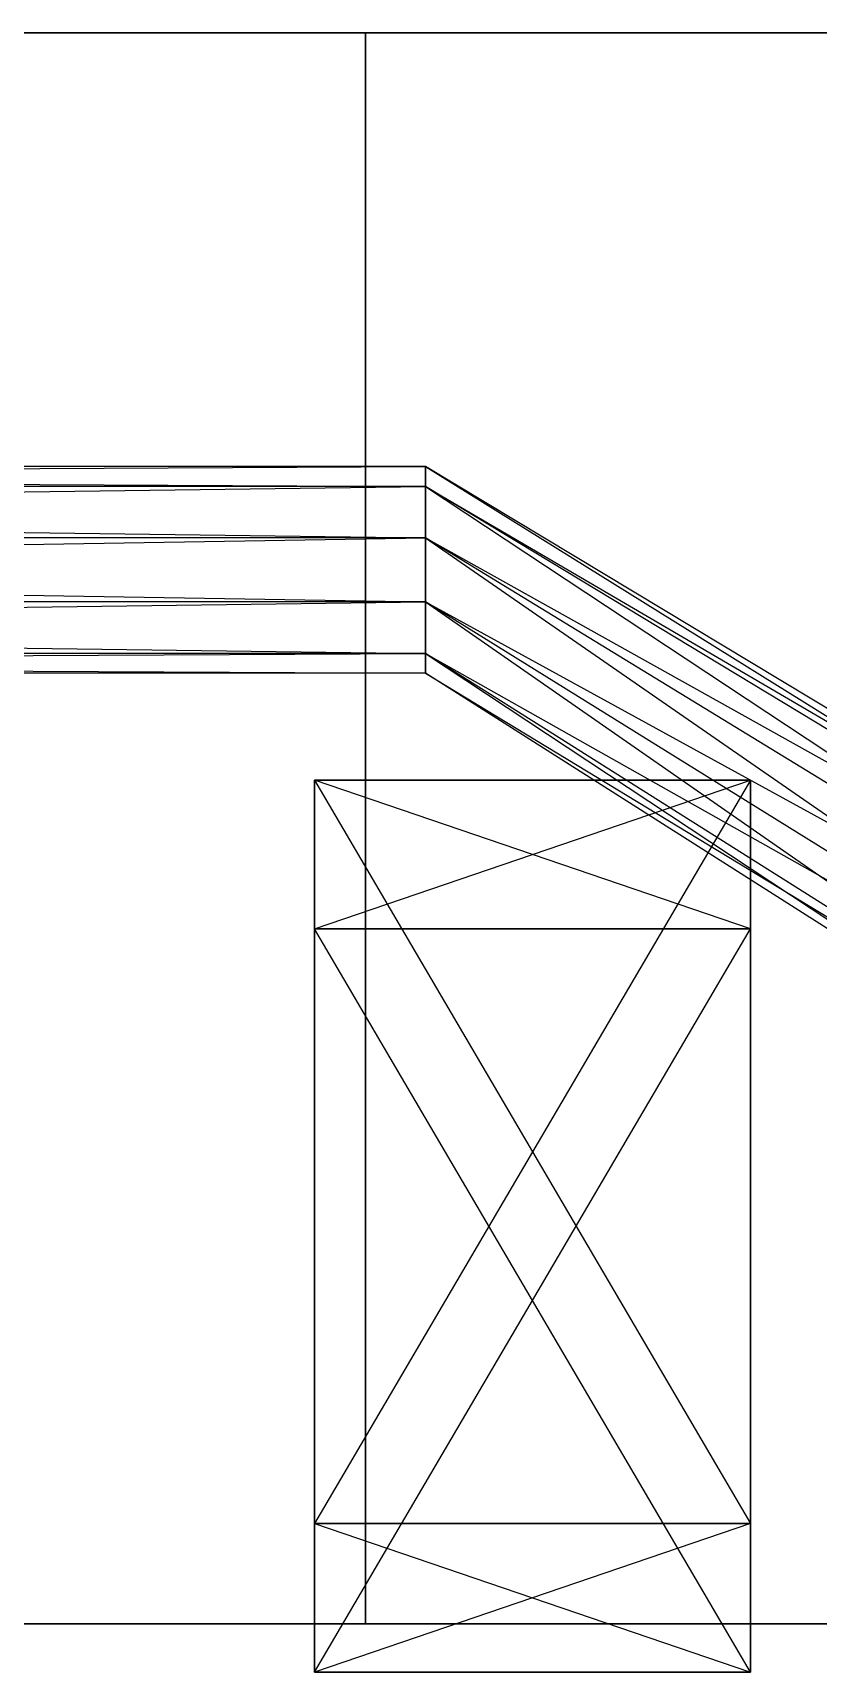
# Model space of a CAD drawing. Extents: x 0 to 4960, y -79 to 258.
# Drawn here: x 3124.6 to 3156.7, y 21.7 to 88.6 of the extents above; entities that cross this region are included whole.
import ezdxf

# ---------------------------------------------------------------- set-up
doc = ezdxf.new("R2010")
doc.units = 0
doc.layers.add('UB3D', color=1, linetype='CONTINUOUS')

msp = doc.modelspace()

# ---------------------------------------------------------------- linework, layer by layer
at = {"layer": 'UB3D', "color": 27}
for points in [[(2941.338583, 23.622047, -3361.023622), (3138.188976, 23.622047, -3361.023622), (3138.188976, 88.582677, -3361.023622), (2941.338583, 88.582677, -3361.023622)], [(3138.188976, 23.622047, -3518.503937), (2941.338583, 23.622047, -3518.503937), (2941.338583, 88.582677, -3518.503937), (3138.188976, 88.582677, -3518.503937)], [(3138.188976, 88.582677, -3518.503937), (3138.188976, 88.582677, -3361.023622), (2941.338583, 88.582677, -3361.023622)], [(3138.188976, 88.582677, -3518.503937), (2941.338583, 88.582677, -3361.023622), (2941.338583, 88.582677, -3518.503937)], [(3138.188976, 88.582677, -3518.503937), (2941.338583, 88.582677, -3518.503937), (3138.188976, 88.582677, -3518.503937)], [(3021.259843, 23.622047, -1301.181102), (3218.110236, 23.622047, -1301.181102), (3218.110236, 88.582677, -1301.181102), (3021.259843, 88.582677, -1301.181102)], [(3218.110236, 23.622047, -1458.661417), (3021.259843, 23.622047, -1458.661417), (3021.259843, 88.582677, -1458.661417), (3218.110236, 88.582677, -1458.661417)], [(3218.110236, 88.582677, -1458.661417), (3218.110236, 88.582677, -1301.181102), (3021.259843, 88.582677, -1301.181102)], [(3218.110236, 88.582677, -1458.661417), (3021.259843, 88.582677, -1301.181102), (3021.259843, 88.582677, -1458.661417)], [(3218.110236, 88.582677, -1458.661417), (3021.259843, 88.582677, -1458.661417), (3218.110236, 88.582677, -1458.661417)], [(3021.259843, 23.622047, -1881.102362), (3218.110236, 23.622047, -1881.102362), (3218.110236, 88.582677, -1881.102362), (3021.259843, 88.582677, -1881.102362)], [(3218.110236, 23.622047, -2038.582677), (3021.259843, 23.622047, -2038.582677), (3021.259843, 88.582677, -2038.582677), (3218.110236, 88.582677, -2038.582677)], [(3218.110236, 88.582677, -2038.582677), (3218.110236, 88.582677, -1881.102362), (3021.259843, 88.582677, -1881.102362)], [(3218.110236, 88.582677, -2038.582677), (3021.259843, 88.582677, -1881.102362), (3021.259843, 88.582677, -2038.582677)], [(3218.110236, 88.582677, -2038.582677), (3021.259843, 88.582677, -2038.582677), (3218.110236, 88.582677, -2038.582677)], [(3138.188976, 23.622047, -3361.023622), (3138.188976, 23.622047, -3518.503937), (3138.188976, 88.582677, -3518.503937), (3138.188976, 88.582677, -3361.023622)], [(2941.338583, 23.622047, -3518.503937), (2941.338583, 23.622047, -3361.023622), (3138.188976, 23.622047, -3361.023622)], [(2941.338583, 23.622047, -3518.503937), (3138.188976, 23.622047, -3361.023622), (3138.188976, 23.622047, -3518.503937)], [(2941.338583, 23.622047, -3518.503937), (3138.188976, 23.622047, -3518.503937), (2941.338583, 23.622047, -3518.503937)], [(3021.259843, 23.622047, -1458.661417), (3021.259843, 23.622047, -1301.181102), (3218.110236, 23.622047, -1301.181102)], [(3021.259843, 23.622047, -1458.661417), (3218.110236, 23.622047, -1301.181102), (3218.110236, 23.622047, -1458.661417)], [(3021.259843, 23.622047, -1458.661417), (3218.110236, 23.622047, -1458.661417), (3021.259843, 23.622047, -1458.661417)], [(3021.259843, 23.622047, -2038.582677), (3021.259843, 23.622047, -1881.102362), (3218.110236, 23.622047, -1881.102362)], [(3021.259843, 23.622047, -2038.582677), (3218.110236, 23.622047, -1881.102362), (3218.110236, 23.622047, -2038.582677)], [(3021.259843, 23.622047, -2038.582677), (3218.110236, 23.622047, -2038.582677), (3021.259843, 23.622047, -2038.582677)]]:
    msp.add_3dface(points, dxfattribs=at)
at = {"layer": 'UB3D', "color": 254}
for points in [[(3140.629921, 70.065157, -1064.629921), (2983.149606, 70.065157, -1064.629921), (3140.629921, 70.870118, -1060)], [(2983.149606, 70.065157, -1064.629921), (3140.629921, 70.870118, -1060), (2983.149606, 70.870118, -1060)], [(3140.629921, 70.870118, -1060), (2983.149606, 70.870118, -1060), (3140.629921, 70.065157, -1055.370079)], [(2983.149606, 70.870118, -1060), (3140.629921, 70.065157, -1055.370079), (2983.149606, 70.065157, -1055.370079)], [(3140.629921, 70.065157, -1064.629921), (3187.874016, 42.423071, -1060), (3140.629921, 70.870118, -1060)], [(3187.874016, 42.423071, -1060), (3140.629921, 70.870118, -1060), (3186.370079, 42.423071, -1055.370079)], [(3140.629921, 70.870118, -1060), (3186.370079, 42.423071, -1055.370079), (3140.629921, 70.065157, -1055.370079)], [(3140.629921, 67.957953, -1067.488189), (2983.149606, 67.957953, -1067.488189), (3140.629921, 70.065157, -1064.629921)], [(2983.149606, 67.957953, -1067.488189), (3140.629921, 70.065157, -1064.629921), (2983.149606, 70.065157, -1064.629921)], [(3140.629921, 70.065157, -1055.370079), (2983.149606, 70.065157, -1055.370079), (3140.629921, 67.957953, -1052.511811)], [(2983.149606, 70.065157, -1055.370079), (3140.629921, 67.957953, -1052.511811), (2983.149606, 67.957953, -1052.511811)], [(3140.629921, 67.957953, -1067.488189), (3186.370079, 42.423071, -1064.629921), (3140.629921, 70.065157, -1064.629921)], [(3186.370079, 42.423071, -1064.629921), (3140.629921, 70.065157, -1064.629921), (3187.874016, 42.423071, -1060)], [(3186.370079, 42.423071, -1055.370079), (3140.629921, 70.065157, -1055.370079), (3182.433071, 42.423071, -1052.511811)], [(3140.629921, 70.065157, -1055.370079), (3182.433071, 42.423071, -1052.511811), (3140.629921, 67.957953, -1052.511811)], [(3140.629921, 65.353465, -1067.488189), (2983.149606, 65.353465, -1067.488189), (3140.629921, 67.957953, -1067.488189)], [(2983.149606, 65.353465, -1067.488189), (3140.629921, 67.957953, -1067.488189), (2983.149606, 67.957953, -1067.488189)], [(3140.629921, 67.957953, -1052.511811), (2983.149606, 67.957953, -1052.511811), (3140.629921, 65.353465, -1052.511811)], [(2983.149606, 67.957953, -1052.511811), (3140.629921, 65.353465, -1052.511811), (2983.149606, 65.353465, -1052.511811)], [(3140.629921, 65.353465, -1067.488189), (3182.433071, 42.423071, -1067.488189), (3140.629921, 67.957953, -1067.488189)], [(3182.433071, 42.423071, -1067.488189), (3140.629921, 67.957953, -1067.488189), (3186.370079, 42.423071, -1064.629921)], [(3182.433071, 42.423071, -1052.511811), (3140.629921, 67.957953, -1052.511811), (3177.566929, 42.423071, -1052.511811)], [(3140.629921, 67.957953, -1052.511811), (3177.566929, 42.423071, -1052.511811), (3140.629921, 65.353465, -1052.511811)], [(3140.629921, 63.246299, -1064.629921), (2983.149606, 63.246299, -1064.629921), (3140.629921, 65.353465, -1067.488189)], [(2983.149606, 63.246299, -1064.629921), (3140.629921, 65.353465, -1067.488189), (2983.149606, 65.353465, -1067.488189)], [(3140.629921, 65.353465, -1052.511811), (2983.149606, 65.353465, -1052.511811), (3140.629921, 63.246299, -1055.370079)], [(2983.149606, 65.353465, -1052.511811), (3140.629921, 63.246299, -1055.370079), (2983.149606, 63.246299, -1055.370079)], [(3140.629921, 63.246299, -1064.629921), (3177.566929, 42.423071, -1067.488189), (3140.629921, 65.353465, -1067.488189)], [(3177.566929, 42.423071, -1067.488189), (3140.629921, 65.353465, -1067.488189), (3182.433071, 42.423071, -1067.488189)], [(3177.566929, 42.423071, -1052.511811), (3140.629921, 65.353465, -1052.511811), (3173.629921, 42.423071, -1055.370079)], [(3140.629921, 65.353465, -1052.511811), (3173.629921, 42.423071, -1055.370079), (3140.629921, 63.246299, -1055.370079)], [(3140.629921, 62.441339, -1060), (2983.149606, 62.441339, -1060), (3140.629921, 63.246299, -1064.629921)], [(2983.149606, 62.441339, -1060), (3140.629921, 63.246299, -1064.629921), (2983.149606, 63.246299, -1064.629921)], [(3140.629921, 63.246299, -1055.370079), (2983.149606, 63.246299, -1055.370079), (3140.629921, 62.441339, -1060)], [(2983.149606, 63.246299, -1055.370079), (3140.629921, 62.441339, -1060), (2983.149606, 62.441339, -1060)], [(3140.629921, 62.441339, -1060), (3173.629921, 42.423071, -1060), (3140.629921, 63.246299, -1064.629921)], [(3173.629921, 42.423071, -1060), (3140.629921, 63.246299, -1064.629921), (3177.566929, 42.423071, -1067.488189)], [(3173.629921, 42.423071, -1055.370079), (3140.629921, 63.246299, -1055.370079), (3172.125984, 42.423071, -1060)], [(3140.629921, 63.246299, -1055.370079), (3172.125984, 42.423071, -1060), (3140.629921, 62.441339, -1060)], [(3172.125984, 42.423071, -1060), (3140.629921, 62.441339, -1060), (3173.629921, 42.423071, -1060)], [(3153.897598, 52.001299, -1322.913386), (3136.102402, 52.001299, -1322.913386), (3153.897598, 58.070866, -1322.913386)], [(3136.102402, 52.001299, -1322.913386), (3153.897598, 58.070866, -1322.913386), (3136.102402, 58.070866, -1322.913386)], [(3153.897598, 58.070866, -1322.913386), (3136.102402, 58.070866, -1322.913386), (3153.897598, 58.070866, -1275.669291)], [(3136.102402, 58.070866, -1322.913386), (3153.897598, 58.070866, -1275.669291), (3136.102402, 58.070866, -1275.669291)], [(3153.897598, 58.070866, -1275.669291), (3136.102402, 58.070866, -1275.669291), (3153.897598, 27.723071, -1275.669291)], [(3136.102402, 58.070866, -1275.669291), (3153.897598, 27.723071, -1275.669291), (3136.102402, 27.723071, -1275.669291)], [(3136.102402, 52.001299, -1283.543307), (3136.102402, 27.723071, -1275.669291), (3136.102402, 58.070866, -1275.669291)], [(3136.102402, 27.723071, -1275.669291), (3136.102402, 58.070866, -1275.669291), (3136.102402, 52.001299, -1283.543307)], [(3136.102402, 58.070866, -1275.669291), (3136.102402, 52.001299, -1283.543307), (3136.102402, 52.001299, -1322.913386)], [(3136.102402, 52.001299, -1283.543307), (3136.102402, 52.001299, -1322.913386), (3136.102402, 58.070866, -1275.669291)], [(3136.102402, 52.001299, -1322.913386), (3136.102402, 58.070866, -1275.669291), (3136.102402, 58.070866, -1322.913386)], [(3136.102402, 58.070866, -1275.669291), (3136.102402, 58.070866, -1322.913386), (3136.102402, 52.001299, -1322.913386)], [(3136.102402, 52.001299, -1437.086614), (3153.897598, 52.001299, -1437.086614), (3136.102402, 58.070866, -1437.086614)], [(3153.897598, 52.001299, -1437.086614), (3136.102402, 58.070866, -1437.086614), (3153.897598, 58.070866, -1437.086614)], [(3136.102402, 58.070866, -1437.086614), (3153.897598, 58.070866, -1437.086614), (3136.102402, 58.070866, -1484.330709)], [(3153.897598, 58.070866, -1437.086614), (3136.102402, 58.070866, -1484.330709), (3153.897598, 58.070866, -1484.330709)], [(3136.102402, 58.070866, -1484.330709), (3153.897598, 58.070866, -1484.330709), (3136.102402, 27.723071, -1484.330709)], [(3153.897598, 58.070866, -1484.330709), (3136.102402, 27.723071, -1484.330709), (3153.897598, 27.723071, -1484.330709)], [(3136.102402, 52.001299, -1476.456693), (3136.102402, 27.723071, -1484.330709), (3136.102402, 58.070866, -1484.330709)], [(3136.102402, 27.723071, -1484.330709), (3136.102402, 58.070866, -1484.330709), (3136.102402, 52.001299, -1476.456693)], [(3136.102402, 58.070866, -1484.330709), (3136.102402, 52.001299, -1476.456693), (3136.102402, 52.001299, -1437.086614)], [(3136.102402, 52.001299, -1476.456693), (3136.102402, 52.001299, -1437.086614), (3136.102402, 58.070866, -1484.330709)], [(3136.102402, 52.001299, -1437.086614), (3136.102402, 58.070866, -1484.330709), (3136.102402, 58.070866, -1437.086614)], [(3136.102402, 58.070866, -1484.330709), (3136.102402, 58.070866, -1437.086614), (3136.102402, 52.001299, -1437.086614)], [(3153.897598, 52.001299, -1902.913386), (3136.102402, 52.001299, -1902.913386), (3153.897598, 58.070866, -1902.913386)], [(3136.102402, 52.001299, -1902.913386), (3153.897598, 58.070866, -1902.913386), (3136.102402, 58.070866, -1902.913386)], [(3153.897598, 58.070866, -1902.913386), (3136.102402, 58.070866, -1902.913386), (3153.897598, 58.070866, -1855.669291)], [(3136.102402, 58.070866, -1902.913386), (3153.897598, 58.070866, -1855.669291), (3136.102402, 58.070866, -1855.669291)], [(3153.897598, 58.070866, -1855.669291), (3136.102402, 58.070866, -1855.669291), (3153.897598, 27.723071, -1855.669291)], [(3136.102402, 58.070866, -1855.669291), (3153.897598, 27.723071, -1855.669291), (3136.102402, 27.723071, -1855.669291)], [(3136.102402, 52.001299, -1863.543307), (3136.102402, 27.723071, -1855.669291), (3136.102402, 58.070866, -1855.669291)], [(3136.102402, 27.723071, -1855.669291), (3136.102402, 58.070866, -1855.669291), (3136.102402, 52.001299, -1863.543307)], [(3136.102402, 58.070866, -1855.669291), (3136.102402, 52.001299, -1863.543307), (3136.102402, 52.001299, -1902.913386)], [(3136.102402, 52.001299, -1863.543307), (3136.102402, 52.001299, -1902.913386), (3136.102402, 58.070866, -1855.669291)], [(3136.102402, 52.001299, -1902.913386), (3136.102402, 58.070866, -1855.669291), (3136.102402, 58.070866, -1902.913386)], [(3136.102402, 58.070866, -1855.669291), (3136.102402, 58.070866, -1902.913386), (3136.102402, 52.001299, -1902.913386)], [(3136.102402, 52.001299, -2017.086614), (3153.897598, 52.001299, -2017.086614), (3136.102402, 58.070866, -2017.086614)], [(3153.897598, 52.001299, -2017.086614), (3136.102402, 58.070866, -2017.086614), (3153.897598, 58.070866, -2017.086614)], [(3136.102402, 58.070866, -2017.086614), (3153.897598, 58.070866, -2017.086614), (3136.102402, 58.070866, -2064.330709)], [(3153.897598, 58.070866, -2017.086614), (3136.102402, 58.070866, -2064.330709), (3153.897598, 58.070866, -2064.330709)], [(3136.102402, 58.070866, -2064.330709), (3153.897598, 58.070866, -2064.330709), (3136.102402, 27.723071, -2064.330709)], [(3153.897598, 58.070866, -2064.330709), (3136.102402, 27.723071, -2064.330709), (3153.897598, 27.723071, -2064.330709)], [(3136.102402, 52.001299, -2056.456693), (3136.102402, 27.723071, -2064.330709), (3136.102402, 58.070866, -2064.330709)], [(3136.102402, 27.723071, -2064.330709), (3136.102402, 58.070866, -2064.330709), (3136.102402, 52.001299, -2056.456693)], [(3136.102402, 58.070866, -2064.330709), (3136.102402, 52.001299, -2056.456693), (3136.102402, 52.001299, -2017.086614)], [(3136.102402, 52.001299, -2056.456693), (3136.102402, 52.001299, -2017.086614), (3136.102402, 58.070866, -2064.330709)], [(3136.102402, 52.001299, -2017.086614), (3136.102402, 58.070866, -2064.330709), (3136.102402, 58.070866, -2017.086614)], [(3136.102402, 58.070866, -2064.330709), (3136.102402, 58.070866, -2017.086614), (3136.102402, 52.001299, -2017.086614)], [(3153.897598, 52.001299, -1283.543307), (3153.897598, 27.723071, -1275.669291), (3153.897598, 58.070866, -1275.669291)], [(3153.897598, 27.723071, -1275.669291), (3153.897598, 58.070866, -1275.669291), (3153.897598, 52.001299, -1283.543307)], [(3153.897598, 58.070866, -1275.669291), (3153.897598, 52.001299, -1283.543307), (3153.897598, 52.001299, -1322.913386)], [(3153.897598, 52.001299, -1283.543307), (3153.897598, 52.001299, -1322.913386), (3153.897598, 58.070866, -1275.669291)], [(3153.897598, 52.001299, -1322.913386), (3153.897598, 58.070866, -1275.669291), (3153.897598, 58.070866, -1322.913386)], [(3153.897598, 58.070866, -1275.669291), (3153.897598, 58.070866, -1322.913386), (3153.897598, 52.001299, -1322.913386)], [(3153.897598, 52.001299, -1476.456693), (3153.897598, 27.723071, -1484.330709), (3153.897598, 58.070866, -1484.330709)], [(3153.897598, 27.723071, -1484.330709), (3153.897598, 58.070866, -1484.330709), (3153.897598, 52.001299, -1476.456693)], [(3153.897598, 58.070866, -1484.330709), (3153.897598, 52.001299, -1476.456693), (3153.897598, 52.001299, -1437.086614)], [(3153.897598, 52.001299, -1476.456693), (3153.897598, 52.001299, -1437.086614), (3153.897598, 58.070866, -1484.330709)], [(3153.897598, 52.001299, -1437.086614), (3153.897598, 58.070866, -1484.330709), (3153.897598, 58.070866, -1437.086614)], [(3153.897598, 58.070866, -1484.330709), (3153.897598, 58.070866, -1437.086614), (3153.897598, 52.001299, -1437.086614)], [(3153.897598, 52.001299, -1863.543307), (3153.897598, 27.723071, -1855.669291), (3153.897598, 58.070866, -1855.669291)], [(3153.897598, 27.723071, -1855.669291), (3153.897598, 58.070866, -1855.669291), (3153.897598, 52.001299, -1863.543307)], [(3153.897598, 58.070866, -1855.669291), (3153.897598, 52.001299, -1863.543307), (3153.897598, 52.001299, -1902.913386)], [(3153.897598, 52.001299, -1863.543307), (3153.897598, 52.001299, -1902.913386), (3153.897598, 58.070866, -1855.669291)], [(3153.897598, 52.001299, -1902.913386), (3153.897598, 58.070866, -1855.669291), (3153.897598, 58.070866, -1902.913386)], [(3153.897598, 58.070866, -1855.669291), (3153.897598, 58.070866, -1902.913386), (3153.897598, 52.001299, -1902.913386)], [(3153.897598, 52.001299, -2056.456693), (3153.897598, 27.723071, -2064.330709), (3153.897598, 58.070866, -2064.330709)], [(3153.897598, 27.723071, -2064.330709), (3153.897598, 58.070866, -2064.330709), (3153.897598, 52.001299, -2056.456693)], [(3153.897598, 58.070866, -2064.330709), (3153.897598, 52.001299, -2056.456693), (3153.897598, 52.001299, -2017.086614)], [(3153.897598, 52.001299, -2056.456693), (3153.897598, 52.001299, -2017.086614), (3153.897598, 58.070866, -2064.330709)], [(3153.897598, 52.001299, -2017.086614), (3153.897598, 58.070866, -2064.330709), (3153.897598, 58.070866, -2017.086614)], [(3153.897598, 58.070866, -2064.330709), (3153.897598, 58.070866, -2017.086614), (3153.897598, 52.001299, -2017.086614)], [(3153.897598, 21.653543, -1283.543307), (3136.102402, 21.653543, -1283.543307), (3153.897598, 52.001299, -1283.543307)], [(3136.102402, 21.653543, -1283.543307), (3153.897598, 52.001299, -1283.543307), (3136.102402, 52.001299, -1283.543307)], [(3153.897598, 52.001299, -1283.543307), (3136.102402, 52.001299, -1283.543307), (3153.897598, 52.001299, -1322.913386)], [(3136.102402, 52.001299, -1283.543307), (3153.897598, 52.001299, -1322.913386), (3136.102402, 52.001299, -1322.913386)], [(3136.102402, 27.723071, -1275.669291), (3136.102402, 21.653543, -1283.543307), (3136.102402, 52.001299, -1283.543307)], [(3136.102402, 21.653543, -1283.543307), (3136.102402, 52.001299, -1283.543307), (3136.102402, 27.723071, -1275.669291)], [(3136.102402, 21.653543, -1476.456693), (3153.897598, 21.653543, -1476.456693), (3136.102402, 52.001299, -1476.456693)], [(3153.897598, 21.653543, -1476.456693), (3136.102402, 52.001299, -1476.456693), (3153.897598, 52.001299, -1476.456693)], [(3136.102402, 52.001299, -1476.456693), (3153.897598, 52.001299, -1476.456693), (3136.102402, 52.001299, -1437.086614)], [(3153.897598, 52.001299, -1476.456693), (3136.102402, 52.001299, -1437.086614), (3153.897598, 52.001299, -1437.086614)], [(3136.102402, 21.653543, -1484.330709), (3136.102402, 21.653543, -1476.456693), (3136.102402, 52.001299, -1476.456693)], [(3136.102402, 21.653543, -1476.456693), (3136.102402, 52.001299, -1476.456693), (3136.102402, 27.723071, -1484.330709)], [(3153.897598, 21.653543, -1863.543307), (3136.102402, 21.653543, -1863.543307), (3153.897598, 52.001299, -1863.543307)], [(3136.102402, 21.653543, -1863.543307), (3153.897598, 52.001299, -1863.543307), (3136.102402, 52.001299, -1863.543307)], [(3153.897598, 52.001299, -1863.543307), (3136.102402, 52.001299, -1863.543307), (3153.897598, 52.001299, -1902.913386)], [(3136.102402, 52.001299, -1863.543307), (3153.897598, 52.001299, -1902.913386), (3136.102402, 52.001299, -1902.913386)], [(3136.102402, 27.723071, -1855.669291), (3136.102402, 21.653543, -1863.543307), (3136.102402, 52.001299, -1863.543307)], [(3136.102402, 21.653543, -1863.543307), (3136.102402, 52.001299, -1863.543307), (3136.102402, 27.723071, -1855.669291)], [(3136.102402, 21.653543, -2056.456693), (3153.897598, 21.653543, -2056.456693), (3136.102402, 52.001299, -2056.456693)], [(3153.897598, 21.653543, -2056.456693), (3136.102402, 52.001299, -2056.456693), (3153.897598, 52.001299, -2056.456693)], [(3136.102402, 52.001299, -2056.456693), (3153.897598, 52.001299, -2056.456693), (3136.102402, 52.001299, -2017.086614)], [(3153.897598, 52.001299, -2056.456693), (3136.102402, 52.001299, -2017.086614), (3153.897598, 52.001299, -2017.086614)], [(3136.102402, 21.653543, -2064.330709), (3136.102402, 21.653543, -2056.456693), (3136.102402, 52.001299, -2056.456693)], [(3136.102402, 21.653543, -2056.456693), (3136.102402, 52.001299, -2056.456693), (3136.102402, 27.723071, -2064.330709)], [(3153.897598, 21.653543, -1275.669291), (3153.897598, 21.653543, -1283.543307), (3153.897598, 52.001299, -1283.543307)], [(3153.897598, 21.653543, -1283.543307), (3153.897598, 52.001299, -1283.543307), (3153.897598, 27.723071, -1275.669291)], [(3153.897598, 27.723071, -1484.330709), (3153.897598, 21.653543, -1476.456693), (3153.897598, 52.001299, -1476.456693)], [(3153.897598, 21.653543, -1476.456693), (3153.897598, 52.001299, -1476.456693), (3153.897598, 27.723071, -1484.330709)], [(3153.897598, 21.653543, -1855.669291), (3153.897598, 21.653543, -1863.543307), (3153.897598, 52.001299, -1863.543307)], [(3153.897598, 21.653543, -1863.543307), (3153.897598, 52.001299, -1863.543307), (3153.897598, 27.723071, -1855.669291)], [(3153.897598, 27.723071, -2064.330709), (3153.897598, 21.653543, -2056.456693), (3153.897598, 52.001299, -2056.456693)], [(3153.897598, 21.653543, -2056.456693), (3153.897598, 52.001299, -2056.456693), (3153.897598, 27.723071, -2064.330709)], [(3153.897598, 27.723071, -1275.669291), (3136.102402, 27.723071, -1275.669291), (3153.897598, 27.723071, -1263.858268)], [(3136.102402, 27.723071, -1275.669291), (3153.897598, 27.723071, -1263.858268), (3136.102402, 27.723071, -1263.858268)], [(3153.897598, 27.723071, -1263.858268), (3136.102402, 27.723071, -1263.858268), (3153.897598, 21.653543, -1263.858268)], [(3136.102402, 27.723071, -1263.858268), (3153.897598, 21.653543, -1263.858268), (3136.102402, 21.653543, -1263.858268)], [(3136.102402, 21.653543, -1263.858268), (3136.102402, 27.723071, -1263.858268), (3136.102402, 21.653543, -1275.669291)], [(3136.102402, 27.723071, -1263.858268), (3136.102402, 21.653543, -1275.669291), (3136.102402, 27.723071, -1275.669291)], [(3136.102402, 21.653543, -1275.669291), (3136.102402, 27.723071, -1275.669291), (3136.102402, 21.653543, -1283.543307)], [(3136.102402, 27.723071, -1484.330709), (3153.897598, 27.723071, -1484.330709), (3136.102402, 27.723071, -1496.141732)], [(3153.897598, 27.723071, -1484.330709), (3136.102402, 27.723071, -1496.141732), (3153.897598, 27.723071, -1496.141732)], [(3136.102402, 27.723071, -1496.141732), (3153.897598, 27.723071, -1496.141732), (3136.102402, 21.653543, -1496.141732)], [(3153.897598, 27.723071, -1496.141732), (3136.102402, 21.653543, -1496.141732), (3153.897598, 21.653543, -1496.141732)], [(3136.102402, 27.723071, -1496.141732), (3136.102402, 21.653543, -1496.141732), (3136.102402, 27.723071, -1484.330709)], [(3136.102402, 21.653543, -1496.141732), (3136.102402, 27.723071, -1484.330709), (3136.102402, 21.653543, -1484.330709)], [(3136.102402, 27.723071, -1484.330709), (3136.102402, 21.653543, -1484.330709), (3136.102402, 21.653543, -1476.456693)], [(3153.897598, 27.723071, -1855.669291), (3136.102402, 27.723071, -1855.669291), (3153.897598, 27.723071, -1843.858268)], [(3136.102402, 27.723071, -1855.669291), (3153.897598, 27.723071, -1843.858268), (3136.102402, 27.723071, -1843.858268)], [(3153.897598, 27.723071, -1843.858268), (3136.102402, 27.723071, -1843.858268), (3153.897598, 21.653543, -1843.858268)], [(3136.102402, 27.723071, -1843.858268), (3153.897598, 21.653543, -1843.858268), (3136.102402, 21.653543, -1843.858268)], [(3136.102402, 21.653543, -1843.858268), (3136.102402, 27.723071, -1843.858268), (3136.102402, 21.653543, -1855.669291)], [(3136.102402, 27.723071, -1843.858268), (3136.102402, 21.653543, -1855.669291), (3136.102402, 27.723071, -1855.669291)], [(3136.102402, 21.653543, -1855.669291), (3136.102402, 27.723071, -1855.669291), (3136.102402, 21.653543, -1863.543307)], [(3136.102402, 27.723071, -2064.330709), (3153.897598, 27.723071, -2064.330709), (3136.102402, 27.723071, -2076.141732)], [(3153.897598, 27.723071, -2064.330709), (3136.102402, 27.723071, -2076.141732), (3153.897598, 27.723071, -2076.141732)], [(3136.102402, 27.723071, -2076.141732), (3153.897598, 27.723071, -2076.141732), (3136.102402, 21.653543, -2076.141732)], [(3153.897598, 27.723071, -2076.141732), (3136.102402, 21.653543, -2076.141732), (3153.897598, 21.653543, -2076.141732)], [(3136.102402, 27.723071, -2076.141732), (3136.102402, 21.653543, -2076.141732), (3136.102402, 27.723071, -2064.330709)], [(3136.102402, 21.653543, -2076.141732), (3136.102402, 27.723071, -2064.330709), (3136.102402, 21.653543, -2064.330709)], [(3136.102402, 27.723071, -2064.330709), (3136.102402, 21.653543, -2064.330709), (3136.102402, 21.653543, -2056.456693)], [(3153.897598, 27.723071, -1263.858268), (3153.897598, 21.653543, -1263.858268), (3153.897598, 27.723071, -1275.669291)], [(3153.897598, 21.653543, -1263.858268), (3153.897598, 27.723071, -1275.669291), (3153.897598, 21.653543, -1275.669291)], [(3153.897598, 27.723071, -1275.669291), (3153.897598, 21.653543, -1275.669291), (3153.897598, 21.653543, -1283.543307)], [(3153.897598, 21.653543, -1496.141732), (3153.897598, 27.723071, -1496.141732), (3153.897598, 21.653543, -1484.330709)], [(3153.897598, 27.723071, -1496.141732), (3153.897598, 21.653543, -1484.330709), (3153.897598, 27.723071, -1484.330709)], [(3153.897598, 21.653543, -1484.330709), (3153.897598, 27.723071, -1484.330709), (3153.897598, 21.653543, -1476.456693)], [(3153.897598, 27.723071, -1843.858268), (3153.897598, 21.653543, -1843.858268), (3153.897598, 27.723071, -1855.669291)], [(3153.897598, 21.653543, -1843.858268), (3153.897598, 27.723071, -1855.669291), (3153.897598, 21.653543, -1855.669291)], [(3153.897598, 27.723071, -1855.669291), (3153.897598, 21.653543, -1855.669291), (3153.897598, 21.653543, -1863.543307)], [(3153.897598, 21.653543, -2076.141732), (3153.897598, 27.723071, -2076.141732), (3153.897598, 21.653543, -2064.330709)], [(3153.897598, 27.723071, -2076.141732), (3153.897598, 21.653543, -2064.330709), (3153.897598, 27.723071, -2064.330709)], [(3153.897598, 21.653543, -2064.330709), (3153.897598, 27.723071, -2064.330709), (3153.897598, 21.653543, -2056.456693)], [(3153.897598, 21.653543, -1263.858268), (3136.102402, 21.653543, -1263.858268), (3153.897598, 21.653543, -1283.543307)], [(3136.102402, 21.653543, -1263.858268), (3153.897598, 21.653543, -1283.543307), (3136.102402, 21.653543, -1283.543307)], [(3136.102402, 21.653543, -1496.141732), (3153.897598, 21.653543, -1496.141732), (3136.102402, 21.653543, -1476.456693)], [(3153.897598, 21.653543, -1496.141732), (3136.102402, 21.653543, -1476.456693), (3153.897598, 21.653543, -1476.456693)], [(3153.897598, 21.653543, -1843.858268), (3136.102402, 21.653543, -1843.858268), (3153.897598, 21.653543, -1863.543307)], [(3136.102402, 21.653543, -1843.858268), (3153.897598, 21.653543, -1863.543307), (3136.102402, 21.653543, -1863.543307)], [(3136.102402, 21.653543, -2076.141732), (3153.897598, 21.653543, -2076.141732), (3136.102402, 21.653543, -2056.456693)], [(3153.897598, 21.653543, -2076.141732), (3136.102402, 21.653543, -2056.456693), (3153.897598, 21.653543, -2056.456693)]]:
    msp.add_3dface(points, dxfattribs=at)

doc.saveas('drawing.dxf')
